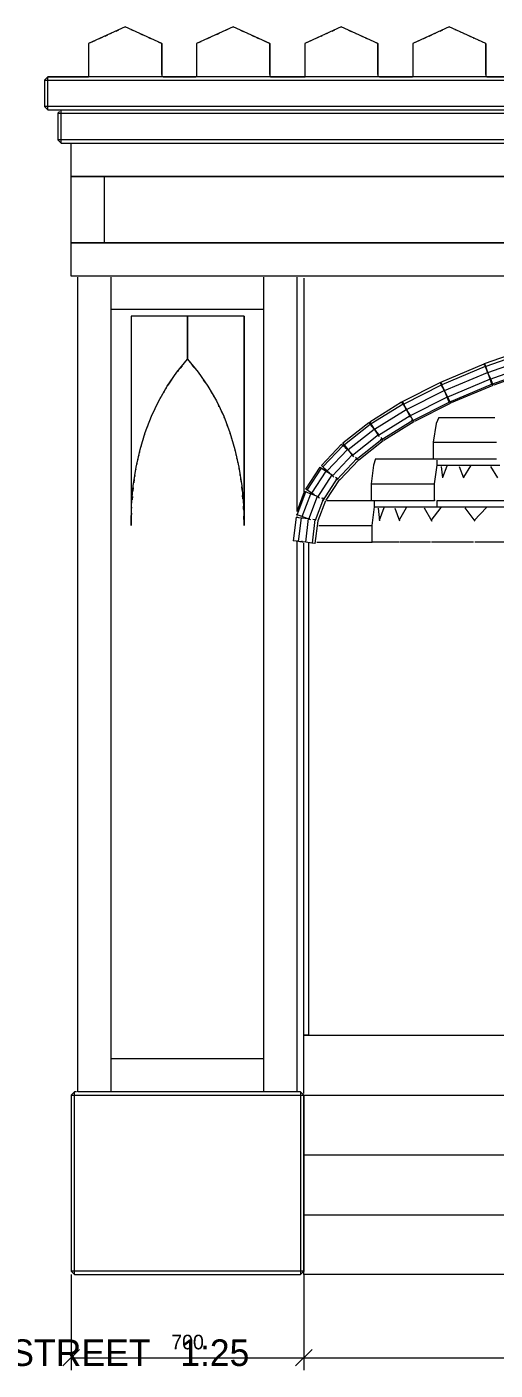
# Model space of a CAD drawing. Header units: metres. Extents: x 10 to 831, y 10 to 584.
# Drawn here: x 96.7 to 153, y 252.5 to 414.2 of the extents above; entities that cross this region are included whole.
import ezdxf
from ezdxf.enums import TextEntityAlignment as Align

# ---------------------------------------------------------------- set-up
doc = ezdxf.new("R2010")
doc.units = ezdxf.units.M
for name, color, linetype, lineweight in [('DIM', 1, 'Continuous', 13), ('TXT', 7, 'Continuous', 18), ('VIS', 8, 'Continuous', 13)]:
    doc.layers.add(name, color=color, linetype=linetype, lineweight=lineweight)

msp = doc.modelspace()

# ---------------------------------------------------------------- linework, layer by layer
at = {"layer": 'DIM'}
for p, q in [((102, 264), (102, 252.5)), ((130, 264), (130, 252.5)), ((130, 264), (130, 252.5)), ((101, 253), (103, 255)), ((102, 254), (130, 254)), ((129, 253), (131, 255)), ((129, 253), (131, 255)), ((130, 254), (230, 254))]:
    msp.add_line(p, q, dxfattribs=at)
at = {"layer": 'VIS'}
for p, q in [((108.5, 414.16), (104.1, 412.16)), ((112.9, 412.16), (108.5, 414.16)), ((108.5, 414.16), (108.61, 414.11)), ((108.5, 414.16), (108.5, 414.16)), ((109.16, 413.86), (109.49, 413.71)), ((121.5, 414.16), (117.1, 412.16)), ((120.62, 413.76), (120.95, 413.91)), ((121.5, 414.16), (121.61, 414.11)), ((125.9, 412.16), (121.5, 414.16)), ((121.5, 414.16), (121.5, 414.16)), ((134.5, 414.16), (130.1, 412.16)), ((134.5, 414.16), (134.61, 414.11)), ((138.9, 412.16), (134.5, 414.16)), ((134.5, 414.16), (134.5, 414.16)), ((147.5, 414.16), (143.1, 412.16)), ((147.5, 414.16), (147.61, 414.11)), ((151.9, 412.16), (147.5, 414.16)), ((147.5, 414.16), (147.5, 414.16)), ((148.16, 413.86), (148.27, 413.81)), ((104.32, 412.26), (104.87, 412.51)), ((105.42, 412.76), (105.75, 412.91)), ((106.08, 413.06), (106.41, 413.21)), ((106.74, 413.36), (106.85, 413.41)), ((107.4, 413.66), (107.73, 413.81)), ((110.26, 413.36), (110.59, 413.21)), ((111.36, 412.86), (111.69, 412.71)), ((112.46, 412.36), (112.9, 412.16)), ((117.32, 412.26), (117.65, 412.41)), ((118.42, 412.76), (118.75, 412.91)), ((119.52, 413.26), (119.85, 413.41)), ((122.38, 413.76), (122.71, 413.61)), ((123.26, 413.36), (123.37, 413.31)), ((123.7, 413.16), (124.03, 413.01)), ((124.36, 412.86), (124.69, 412.71)), ((125.24, 412.46), (125.9, 412.16)), ((130.32, 412.26), (130.87, 412.51)), ((131.42, 412.76), (131.75, 412.91)), ((132.08, 413.06), (132.19, 413.11)), ((132.74, 413.36), (132.85, 413.41)), ((133.4, 413.66), (133.73, 413.81)), ((135.38, 413.76), (135.71, 413.61)), ((136.26, 413.36), (136.37, 413.31)), ((136.92, 413.06), (137.03, 413.01)), ((137.36, 412.86), (137.69, 412.71)), ((138.24, 412.46), (138.9, 412.16)), ((143.32, 412.26), (143.87, 412.51)), ((144.42, 412.76), (144.75, 412.91)), ((145.08, 413.06), (145.41, 413.21)), ((145.74, 413.36), (145.85, 413.41)), ((146.4, 413.66), (146.73, 413.81)), ((148.82, 413.56), (148.93, 413.51)), ((149.26, 413.36), (149.37, 413.31)), ((149.92, 413.06), (150.03, 413.01)), ((150.36, 412.86), (150.47, 412.81)), ((151.02, 412.56), (151.13, 412.51)), ((151.46, 412.36), (151.57, 412.31)), ((104.1, 412.16), (104.1, 408.2848)), ((112.9, 408.41), (112.9, 412.16)), ((112.9, 412.16), (112.9, 408.2848)), ((112.9, 412.16), (112.9, 412.16)), ((117.1, 412.16), (117.1, 408.2848)), ((125.9, 412.16), (125.9, 408.2848)), ((125.9, 408.41), (125.9, 412.16)), ((125.9, 412.16), (125.9, 412.16)), ((130.1, 412.16), (130.1, 408.2848)), ((138.9, 412.16), (138.9, 408.2848)), ((138.9, 408.41), (138.9, 412.16)), ((138.9, 412.16), (138.9, 412.16)), ((143.1, 412.16), (143.1, 408.2848)), ((151.9, 412.16), (151.9, 408.2848)), ((151.9, 408.41), (151.9, 412.16)), ((151.9, 412.16), (151.9, 412.16)), ((99.2, 408.16), (98.8, 407.76)), ((98.8, 407.76), (99.2, 407.76)), ((98.8, 407.76), (98.8, 404.56)), ((99.2, 407.76), (99.2, 408.16)), ((99.2, 408.16), (99.2, 408.06)), ((260.8, 408.16), (99.2, 408.16)), ((99.2, 408.16), (99.2, 408.16)), ((99.2, 408.16), (99.2, 408.16)), ((99.2, 408.16), (104.1004, 408.16)), ((99.2, 407.76), (260.8, 407.76)), ((99.2, 404.56), (99.2, 407.76)), ((113.0652, 408.16), (117.0096, 408.16)), ((125.974, 408.16), (130.1572, 408.16)), ((139.122, 408.16), (143.0664, 408.16)), ((152.0308, 408.16), (156.214, 408.16)), ((99.2, 404.56), (98.8, 404.56)), ((98.8, 404.56), (99.2, 404.16)), ((98.8, 404.56), (98.8, 404.56)), ((99.2, 404.16), (99.2, 404.56)), ((260.8, 404.56), (99.2, 404.56)), ((99.2, 404.16), (260.8, 404.16)), ((100.6, 403.96), (100.4, 403.76)), ((100.4, 403.76), (100.8, 403.76)), ((100.4, 403.76), (100.4, 400.56)), ((100.8, 403.76), (100.8, 404.06)), ((100.8, 403.76), (259.2, 403.76)), ((100.8, 400.56), (100.8, 403.76)), ((100.8, 400.56), (100.4, 400.56)), ((100.4, 400.56), (100.8, 400.16)), ((100.4, 400.56), (100.4, 400.56)), ((100.8, 400.16), (100.8, 400.56)), ((259.2, 400.56), (100.8, 400.56)), ((100.8, 400.16), (259.2, 400.16)), ((102, 396.16), (102, 400.0352)), ((258, 396.16), (102, 396.16)), ((102, 396.16), (102, 396.16)), ((102, 396.16), (106, 396.16)), ((102, 388.16), (102, 396.16)), ((106, 396.16), (254, 396.16)), ((106, 388.16), (106, 396.16)), ((106, 396.16), (106, 396.16)), ((106, 388.16), (106, 396.16)), ((102, 388.16), (258, 388.16)), ((102, 384.16), (102, 388.16)), ((106, 388.16), (102, 388.16)), ((102, 388.16), (102, 388.16)), ((254, 388.16), (106, 388.16)), ((106, 388.16), (106, 388.16)), ((258, 384.16), (102, 384.16)), ((102, 384.16), (102, 384.16)), ((102.8, 286), (102.8, 384.04)), ((106.8, 286), (106.8, 384.04)), ((106.8, 380.16), (106.8, 384.0352)), ((125.2, 286), (125.2, 384.04)), ((125.2, 380.16), (125.2, 384.0352)), ((129.2, 356.08), (129.2, 384.04)), ((129.2, 356.08), (129.2, 384.04)), ((129.2, 355.84), (129.2, 384.04)), ((129.2, 356.08), (129.2, 384.04)), ((130, 383.9192), (130, 358.0548)), ((125.2, 380.16), (106.8, 380.16)), ((106.8, 380.16), (106.8, 380.16)), ((106.8, 290.2404), (106.8, 380.0396)), ((109.2, 379.36), (109.2, 354.16)), ((116, 379.36), (109.2, 379.36)), ((116, 374.16), (116, 379.36)), ((122.8, 379.36), (116, 379.36)), ((116, 379.36), (116, 374.16)), ((122.8, 379.36), (122.8, 354.16)), ((122.8, 354.16), (122.8, 379.36)), ((122.8, 379.36), (122.8, 379.36)), ((151.7568, 373.6284), (157.6596, 375.7284)), ((157.7836, 375.38), (151.8808, 373.28)), ((114.708, 372.592), (116, 374.16)), ((115.6768, 373.768), (115.5964, 373.67)), ((116, 374.16), (117.292, 372.592)), ((116.3228, 373.768), (116.242, 373.866)), ((116.8076, 373.18), (116.5652, 373.474)), ((146.474, 371.4084), (151.6824, 373.6016)), ((151.6824, 373.6016), (151.8228, 373.2688)), ((151.7044, 373.5492), (151.6824, 373.6016)), ((151.7548, 373.4304), (151.6824, 373.6016)), ((151.8808, 373.28), (151.7568, 373.6284)), ((151.7568, 373.6284), (151.7836, 373.5528)), ((152.1348, 372.5652), (158.0376, 374.6652)), ((152.4228, 371.7564), (158.3256, 373.8564)), ((113.552, 370.928), (114.708, 372.592)), ((114.8696, 372.788), (114.7888, 372.69)), ((115.354, 373.376), (115.1116, 373.082)), ((117.1304, 372.788), (117.0496, 372.886)), ((117.292, 372.592), (118.448, 370.928)), ((117.4364, 372.384), (117.3644, 372.488)), ((151.8228, 373.2688), (146.6144, 371.0756)), ((146.9072, 370.3804), (152.1152, 372.5736)), ((151.8228, 373.2688), (152.1152, 372.5736)), ((152.1348, 372.5652), (151.8808, 373.28)), ((151.9712, 372.9164), (151.9352, 373.002)), ((152.1152, 372.5736), (152.0792, 372.6592)), ((152.2008, 372.3804), (152.0896, 372.6924)), ((152.1152, 372.5736), (152.4488, 371.7816)), ((152.4228, 371.7564), (152.1348, 372.5652)), ((152.4228, 371.7564), (152.3856, 371.8604)), ((152.6336, 371.1632), (158.5364, 373.2632)), ((152.9148, 371.0924), (158.5904, 373.1116)), ((112.532, 369.168), (113.552, 370.928)), ((113.1696, 370.268), (113.1056, 370.158)), ((113.4244, 370.708), (113.3608, 370.598)), ((114.13, 371.76), (113.6244, 371.032)), ((118.1588, 371.344), (117.9424, 371.656)), ((118.448, 370.928), (119.468, 369.168)), ((118.5756, 370.708), (118.5116, 370.818)), ((118.958, 370.048), (118.7668, 370.378)), ((141.8704, 369.0828), (146.3844, 371.3692)), ((146.5416, 371.0588), (142.028, 368.772)), ((142.3656, 368.1052), (146.8796, 370.392)), ((146.3844, 371.3692), (146.5416, 371.0588)), ((146.412, 371.3148), (146.3844, 371.3692)), ((146.6144, 371.0756), (146.474, 371.4084)), ((146.474, 371.4084), (146.4852, 371.382)), ((146.474, 371.4084), (146.5824, 371.1512)), ((146.5416, 371.0588), (146.8796, 370.392)), ((146.9072, 370.3804), (146.6144, 371.0756)), ((146.6908, 370.8944), (146.7988, 370.6372)), ((146.8796, 370.392), (147.2684, 369.624)), ((146.8904, 370.42), (146.9256, 370.3368)), ((147.2408, 369.5884), (146.9072, 370.3804)), ((146.964, 370.2248), (146.9144, 370.3228)), ((147.2408, 369.5884), (152.4488, 371.7816)), ((147.4876, 369.002), (152.696, 371.1952)), ((147.78, 368.9404), (152.762, 371.0384)), ((152.6336, 371.1632), (152.4228, 371.7564)), ((152.4488, 371.7816), (152.696, 371.1952)), ((152.6516, 371.1128), (152.6336, 371.1632)), ((152.696, 371.1952), (152.6528, 371.2976)), ((152.696, 371.1952), (152.7068, 371.1692)), ((152.762, 371.0384), (152.7192, 371.1396)), ((152.762, 371.0384), (152.7384, 371.094)), ((152.74, 371.0908), (152.762, 371.0384)), ((111.648, 367.312), (112.532, 369.168)), ((112.3108, 368.704), (112.1452, 368.356)), ((112.7868, 369.608), (112.7232, 369.498)), ((119.2128, 369.608), (119.1492, 369.718)), ((119.468, 369.168), (120.352, 367.312)), ((119.7996, 368.472), (119.7444, 368.588)), ((137.9424, 366.6448), (141.7616, 369.0248)), ((141.9356, 368.746), (138.116, 366.366)), ((141.7616, 369.0248), (141.9356, 368.746)), ((141.7976, 368.9668), (141.7616, 369.0248)), ((141.8556, 368.874), (141.7616, 369.0248)), ((142.028, 368.772), (141.8704, 369.0828)), ((141.8704, 369.0828), (141.8844, 369.0552)), ((141.8704, 369.0828), (142.0768, 368.6756)), ((141.9688, 368.8888), (141.8704, 369.0828)), ((141.9356, 368.746), (142.3248, 368.1208)), ((142.3656, 368.1052), (142.028, 368.772)), ((142.7548, 367.3372), (147.2684, 369.624)), ((143.0464, 366.7612), (147.5604, 369.048)), ((143.3444, 366.7064), (147.6432, 368.884)), ((147.4876, 369.002), (147.2408, 369.5884)), ((147.2684, 369.624), (147.5604, 369.048)), ((147.5096, 368.9496), (147.4876, 369.002)), ((147.5604, 369.048), (147.5108, 369.146)), ((147.5604, 369.048), (147.574, 369.0208)), ((147.6432, 368.884), (147.5944, 368.9808)), ((147.6156, 368.9388), (147.6432, 368.884)), ((147.6432, 368.884), (147.6172, 368.936)), ((110.9, 365.36), (111.648, 367.312)), ((111.5544, 367.068), (111.5076, 366.946)), ((111.7584, 367.544), (111.7032, 367.428)), ((120.2416, 367.544), (120.0756, 367.892)), ((120.352, 367.312), (121.1, 365.36)), ((120.4456, 367.068), (120.3988, 367.19)), ((138.5056, 365.7408), (142.3248, 368.1208)), ((138.9616, 365.0088), (142.7812, 367.3888)), ((142.1372, 368.4224), (142.09, 368.4976)), ((142.1432, 368.4124), (142.3712, 368.0468)), ((142.2636, 368.3068), (142.2144, 368.404)), ((142.3248, 368.1208), (142.278, 368.1964)), ((142.3248, 368.1208), (142.7812, 367.3888)), ((142.7548, 367.3372), (142.3656, 368.1052)), ((142.46, 367.9192), (142.4108, 368.016)), ((142.7548, 367.3372), (142.7056, 367.4344)), ((142.852, 367.1452), (142.7548, 367.3372)), ((142.7812, 367.3888), (143.13, 366.8288)), ((146.2352, 367.16), (145.9312, 366.41)), ((146.2352, 367.16), (152.9996, 367.16)), ((110.288, 363.312), (110.9, 365.36)), ((111.1804, 366.092), (111.1336, 365.97)), ((120.8196, 366.092), (120.7728, 366.214)), ((121.1, 365.36), (121.712, 363.312)), ((134.6872, 364.0836), (137.8124, 366.5572)), ((137.9968, 366.324), (134.8716, 363.8504)), ((135.3176, 363.2872), (138.4424, 365.7608)), ((137.8124, 366.5572), (137.9968, 366.324)), ((138.116, 366.366), (137.9424, 366.6448)), ((137.9424, 366.6448), (137.9964, 366.558)), ((137.9968, 366.324), (138.4424, 365.7608)), ((138.0716, 366.2296), (138.0068, 366.3112)), ((138.5056, 365.7408), (138.116, 366.366)), ((138.2652, 365.9848), (138.5204, 365.6624)), ((138.4424, 365.7608), (138.9792, 365.0828)), ((138.9616, 365.0088), (138.5056, 365.7408)), ((138.506, 365.74), (138.6428, 365.5204)), ((138.59, 365.574), (138.5252, 365.656)), ((139.3108, 364.4488), (143.13, 366.8288)), ((139.6312, 364.4076), (143.2384, 366.6552)), ((143.0464, 366.7612), (142.9976, 366.8572)), ((143.074, 366.7068), (143.0464, 366.7612)), ((143.13, 366.8288), (143.148, 366.8)), ((143.2384, 366.6552), (143.2092, 366.7016)), ((145.9312, 366.41), (145.5444, 364.16)), ((110.4408, 363.824), (110.4028, 363.696)), ((110.6704, 364.592), (110.5556, 364.208)), ((110.8236, 365.104), (110.7852, 364.976)), ((121.1764, 365.104), (121.1384, 365.232)), ((121.3296, 364.592), (121.2912, 364.72)), ((121.5588, 363.824), (121.5208, 363.952)), ((132.1084, 361.3828), (134.5392, 363.9492)), ((132.3028, 361.1988), (134.7332, 363.7652)), ((134.5392, 363.9492), (134.7332, 363.7652)), ((134.5392, 363.9492), (134.7608, 363.7392)), ((134.8716, 363.8504), (134.6872, 364.0836)), ((134.6872, 364.0836), (134.7116, 364.0528)), ((134.7332, 363.7652), (135.2416, 363.284)), ((135.3176, 363.2872), (134.8716, 363.8504)), ((135.854, 362.6092), (138.9792, 365.0828)), ((136.2768, 362.0756), (139.4016, 364.5488)), ((136.6192, 362.0444), (139.5488, 364.3628)), ((138.9792, 365.0828), (138.9144, 365.1648)), ((139.078, 364.822), (138.9616, 365.0088)), ((138.9792, 365.0828), (139.0496, 364.9936)), ((139.3108, 364.4488), (139.2524, 364.542)), ((139.2608, 364.7268), (139.4016, 364.5488)), ((139.4016, 364.5488), (139.4264, 364.518)), ((139.5488, 364.3628), (139.484, 364.4448)), ((139.5488, 364.3628), (139.518, 364.402)), ((145.5444, 364.16), (145.5444, 362.16)), ((145.5444, 364.16), (153.17, 364.16)), ((109.812, 361.168), (110.288, 363.312)), ((110.0236, 362.1208), (109.9972, 362.0016)), ((110.1292, 362.5972), (110.1028, 362.4784)), ((110.2352, 363.0736), (110.2088, 362.9548)), ((121.712, 363.312), (122.188, 361.168)), ((121.7648, 363.0736), (121.7384, 363.1928)), ((121.8708, 362.5972), (121.844, 362.7164)), ((121.9764, 362.1208), (121.95, 362.24)), ((132.8112, 360.7172), (135.2416, 363.284)), ((133.4392, 360.1224), (135.87, 362.6888)), ((136.378, 362.2076), (133.9476, 359.6412)), ((134.9828, 363.5292), (135.2044, 363.3192)), ((135.206, 363.4284), (135.0112, 363.674)), ((135.2416, 363.284), (135.1832, 363.3392)), ((135.2416, 363.284), (135.87, 362.6888)), ((135.854, 362.6092), (135.3176, 363.2872)), ((135.4264, 363.1092), (135.5004, 363.0392)), ((135.548, 362.996), (135.5992, 362.9316)), ((135.854, 362.6092), (135.7892, 362.6912)), ((135.9948, 362.4316), (135.854, 362.6092)), ((135.87, 362.6888), (135.9548, 362.6088)), ((136.2768, 362.0756), (136.2064, 362.1644)), ((136.2088, 362.368), (136.378, 362.2076)), ((136.378, 362.2076), (136.3032, 362.2784)), ((136.378, 362.2076), (136.4104, 362.1772)), ((138.606, 362.16), (138.376, 361.41)), ((138.606, 362.16), (145.644, 362.16)), ((145.5444, 362.16), (145.5612, 362.16)), ((145.5444, 362.16), (153.17, 362.16)), ((109.472, 358.928), (109.812, 361.168)), ((109.7744, 360.9192), (109.7552, 360.7948)), ((109.9176, 361.6444), (109.8912, 361.5252)), ((122.082, 361.6444), (122.0556, 361.7636)), ((122.188, 361.168), (122.528, 358.928)), ((122.2256, 360.9192), (122.2068, 361.0436)), ((130.2192, 358.5232), (131.9552, 361.1832)), ((130.3952, 358.4084), (132.1312, 361.0684)), ((130.9508, 358.046), (132.6868, 360.706)), ((131.9552, 361.1832), (132.1312, 361.0684)), ((132.3028, 361.1988), (132.1084, 361.3828)), ((132.1084, 361.3828), (132.1408, 361.352)), ((132.1084, 361.3828), (132.1824, 361.3128)), ((132.1312, 361.0684), (132.6868, 360.706)), ((132.8112, 360.7172), (132.3028, 361.1988)), ((132.404, 361.1024), (132.626, 360.8924)), ((132.6436, 360.876), (132.5868, 360.9296)), ((132.6868, 360.706), (133.4096, 360.234)), ((132.6996, 360.6976), (132.7588, 360.6592)), ((133.0204, 360.5188), (132.8112, 360.7172)), ((132.848, 360.6824), (133.0696, 360.4724)), ((134.3152, 359.6408), (136.572, 362.024)), ((136.572, 362.024), (136.498, 362.094)), ((136.572, 362.024), (136.5396, 362.0548)), ((138.376, 361.41), (138.0836, 359.16)), ((145.7392, 359.16), (146.0316, 361.41)), ((146.0316, 361.41), (146.0444, 361.4516)), ((146.048, 361.36), (146.048, 362.0268)), ((153.592, 361.36), (146.048, 361.36)), ((146.048, 361.36), (146.06, 361.36)), ((146.512, 361.2492), (146.6896, 359.8832)), ((146.7208, 359.9636), (147.2448, 361.3296)), ((148.6928, 361.2492), (149.2164, 359.8832)), ((149.2668, 359.9636), (150.1104, 361.3296)), ((152.4432, 361.2492), (153.2868, 359.8832)), ((109.268, 356.592), (109.472, 358.928)), ((109.5852, 359.6748), (109.5288, 359.3012)), ((109.6608, 360.1724), (109.642, 360.048)), ((122.3392, 360.1724), (122.32, 360.2968)), ((122.4524, 359.4256), (122.3956, 359.7992)), ((122.528, 358.928), (122.732, 356.592)), ((131.6736, 357.574), (133.4096, 360.234)), ((134.024, 359.8332), (132.2876, 357.1732)), ((132.692, 357.2012), (134.2944, 359.6568)), ((133.0984, 360.4452), (133.0416, 360.4992)), ((133.0548, 360.466), (133.1136, 360.4272)), ((133.4392, 360.1224), (133.3348, 360.2216)), ((133.4392, 360.1224), (133.3824, 360.176)), ((133.4096, 360.234), (133.512, 360.1672)), ((133.6088, 359.962), (133.4392, 360.1224)), ((133.8192, 359.9668), (134.024, 359.8332)), ((133.9476, 359.6412), (133.8628, 359.7212)), ((134.024, 359.8332), (134.0688, 359.804)), ((134.2944, 359.6568), (134.2652, 359.6756)), ((138.0836, 359.16), (138.0836, 357.16)), ((138.0836, 359.16), (145.7392, 359.16)), ((145.7392, 357.16), (145.7392, 359.16)), ((109.3588, 357.6304), (109.3248, 357.2408)), ((109.4492, 358.6684), (109.4152, 358.2792)), ((122.5732, 358.4088), (122.5392, 358.7984)), ((122.664, 357.3708), (122.63, 357.76)), ((129.2012, 355.4404), (130.2428, 358.1936)), ((129.2212, 355.9572), (130.0896, 358.2516)), ((129.792, 355.2168), (130.8336, 357.97)), ((130.0896, 358.2516), (130.2428, 358.1936)), ((130.0896, 358.2516), (130.1752, 358.2192)), ((130.3376, 358.1576), (130.0896, 358.2516)), ((130.3952, 358.4084), (130.2192, 358.5232)), ((130.2192, 358.5232), (130.2644, 358.494)), ((130.2428, 358.1936), (130.8336, 357.97)), ((130.9508, 358.046), (130.3952, 358.4084)), ((130.5952, 354.9128), (131.6368, 357.6664)), ((130.8336, 357.97), (130.7716, 357.9936)), ((130.8336, 357.97), (131.6368, 357.6664)), ((131.1916, 357.8888), (130.9508, 358.046)), ((131.2, 357.8832), (131.1408, 357.9216)), ((131.302, 357.7928), (131.2148, 357.8256)), ((132.3452, 357.3984), (131.3468, 354.7596)), ((131.6736, 357.574), (131.5532, 357.6528)), ((131.6736, 357.574), (131.6144, 357.6128)), ((131.6368, 357.6664), (131.7548, 357.6216)), ((131.8784, 357.4404), (131.6736, 357.574)), ((132.1092, 357.4876), (132.3452, 357.3984)), ((132.3452, 357.3984), (132.2584, 357.4312)), ((132.3452, 357.3984), (132.4024, 357.3764)), ((109.2, 354.16), (109.268, 356.592)), ((109.2612, 356.3488), (109.2576, 356.2272)), ((122.732, 356.592), (122.8, 354.16)), ((122.7456, 356.1056), (122.7352, 356.4704)), ((131.7336, 354.7444), (132.6448, 357.1536)), ((132.2876, 357.1732), (132.1852, 357.24)), ((132.768, 357.16), (138.0856, 357.16)), ((138.0836, 357.16), (138.0972, 357.16)), ((138.0836, 357.16), (145.7392, 357.16)), ((138.2312, 354.16), (138.4956, 356.41)), ((138.4956, 356.41), (138.5072, 356.4516)), ((138.504, 356.36), (138.504, 357.0268)), ((146.048, 356.36), (138.504, 356.36)), ((138.504, 356.36), (138.5156, 356.36)), ((138.9308, 356.2492), (139.1104, 354.7224)), ((139.1148, 354.8028), (139.6468, 356.3296)), ((140.9628, 356.2492), (141.4948, 354.7224)), ((141.5548, 354.91), (142.3612, 356.3352)), ((144.4888, 356.26), (145.38, 354.6852)), ((145.3208, 354.76), (146.52, 356.3352)), ((145.8196, 357.16), (145.7392, 357.16)), ((146.048, 357.16), (146.7004, 357.16)), ((146.048, 356.36), (146.048, 357.16)), ((146.7004, 356.36), (146.048, 356.36)), ((146.7004, 357.16), (148.6324, 357.16)), ((148.6324, 356.36), (146.7004, 356.36)), ((148.6324, 357.16), (151.77, 357.16)), ((151.77, 356.36), (148.6324, 356.36)), ((149.3836, 356.26), (150.5828, 354.6852)), ((150.504, 354.76), (151.9652, 356.3352)), ((151.77, 357.16), (155.9924, 357.16)), ((155.9924, 356.36), (151.77, 356.36)), ((109.2, 354.16), (109.2, 354.16)), ((109.2204, 354.8896), (109.21, 354.5248)), ((109.2408, 355.6192), (109.2304, 355.2544)), ((122.7796, 354.8896), (122.7692, 355.2544)), ((122.8, 354.16), (122.7964, 354.2816)), ((122.8, 354.16), (122.8, 354.16)), ((128.764, 352.3108), (129.1112, 355.1576)), ((129.0656, 355.1632), (129.1112, 355.1576)), ((129.1112, 355.1576), (129.7208, 355.0832)), ((129.2012, 355.4404), (129.1244, 355.4692)), ((129.232, 355.1428), (129.1672, 355.1504)), ((129.2, 355.36), (129.2, 355.48)), ((129.2, 355.36), (129.2, 355.48)), ((129.2, 355.36), (129.2, 355.48)), ((129.2, 355.36), (129.2, 355.48)), ((129.792, 355.2168), (129.2012, 355.4404)), ((129.42, 355.3576), (129.234, 355.428)), ((129.3728, 355.1256), (129.8716, 355.0648)), ((129.3736, 352.2364), (129.7208, 355.0832)), ((129.792, 355.2168), (129.606, 355.2872)), ((129.7208, 355.0832), (130.5696, 354.9796)), ((130.5952, 354.9128), (129.792, 355.2168)), ((130.234, 355.0496), (130.0532, 355.118)), ((130.2224, 352.1328), (130.5696, 354.9796)), ((130.5952, 354.9128), (130.5348, 354.9356)), ((130.5696, 354.9796), (130.6968, 354.964)), ((130.8312, 354.8236), (130.5952, 354.9128)), ((131.3336, 354.8864), (130.9864, 352.0396)), ((131.0788, 354.9176), (131.3336, 354.8864)), ((131.3336, 354.8864), (131.398, 354.8784)), ((131.3732, 351.9924), (131.7048, 354.7096)), ((131.8008, 354.16), (138.2312, 354.16)), ((138.2312, 352.16), (138.2312, 354.16)), ((128.764, 352.3108), (128.6952, 352.3192)), ((129.3736, 352.2364), (128.764, 352.3108)), ((129.2, 286.24), (129.2, 352.36)), ((129.2, 286.24), (129.2, 352.36)), ((129.2, 286), (129.2, 352.36)), ((129.2, 286.24), (129.2, 352.36)), ((130.2224, 352.1328), (129.3736, 352.2364)), ((129.5228, 352.218), (129.7776, 352.1872)), ((129.7776, 352.1872), (129.7932, 352.3164)), ((129.7776, 352.1872), (129.9188, 352.17)), ((129.9768, 352.1628), (129.7776, 352.1872)), ((130, 292.8), (130, 352.04)), ((130.9864, 352.0396), (130.2224, 352.1328)), ((130.9744, 352.0412), (130.4756, 352.102)), ((130.6, 292.8), (130.6, 352.04)), ((130.6, 292.8), (130.6, 352.04)), ((131.3732, 351.9924), (130.9864, 352.0396)), ((131.3732, 351.9924), (131.2736, 352.0048)), ((131.5536, 352.16), (138.2312, 352.16)), ((139.082, 352.16), (138.2312, 352.16)), ((141.4176, 352.16), (139.13, 352.16)), ((145.2336, 352.16), (141.5188, 352.16)), ((150.3996, 352.16), (145.3736, 352.16)), ((156.6928, 352.16), (150.5688, 352.16)), ((130.6, 292.8), (130, 292.8)), ((130, 292.8), (130, 292.8)), ((130, 292.8), (230, 292.8)), ((130, 285.7816), (130, 292.8)), ((130.6, 292.8), (130.6, 292.8)), ((106.8, 290), (125.2, 290)), ((106.8, 286), (106.8, 290)), ((125.2, 290), (125.2, 290)), ((125.2, 286), (125.2, 290)), ((102.4, 286), (102, 285.6)), ((102, 285.6), (102.4, 285.6)), ((102, 285.6), (102, 264.4)), ((102.4, 285.6), (102.4, 286)), ((102.4, 286), (102.4, 286)), ((102.6408, 286), (102.4, 286)), ((102.4, 285.6), (129.6, 285.6)), ((102.4, 264.4), (102.4, 285.6)), ((106.8, 286), (102.8, 286)), ((102.8, 286), (102.8, 286)), ((125.2, 286), (106.8, 286)), ((106.8, 286), (106.8, 286)), ((129.2, 286), (125.2, 286)), ((125.2, 286), (125.2, 286)), ((129.2, 286), (129.2, 286)), ((129.6, 286), (129.2388, 286)), ((129.6, 286), (129.6, 285.6)), ((130, 285.6), (129.6, 286)), ((129.6, 285.6), (130, 285.6)), ((129.6, 285.6), (129.6, 264.4)), ((130, 285.6), (129.9, 285.6)), ((130, 285.6), (130, 285.6)), ((130, 264.4), (130, 285.6)), ((130, 285.6), (130, 264.4)), ((130, 285.6), (229.88, 285.6)), ((130, 278.5616), (130, 285.6)), ((130, 278.4), (230, 278.4)), ((130, 271.322), (130, 278.4)), ((130, 271.2), (230, 271.2)), ((130, 264), (130, 271.2)), ((102.4, 264.4), (102, 264.4)), ((102, 264.4), (102.4, 264)), ((102, 264.4), (102, 264.4)), ((102.4, 264), (102.4, 264.4)), ((129.6, 264.4), (102.4, 264.4)), ((102.4, 264), (129.6, 264)), ((129.6, 264), (130, 264.4)), ((130, 264.4), (129.6, 264.4)), ((129.6, 264.4), (129.6, 264)), ((129.6, 264), (129.6, 264)), ((130, 264.4), (129.9, 264.3)), ((130, 264.4), (130, 264.4)), ((230, 264), (130, 264)), ((130, 264), (130, 264))]:
    msp.add_line(p, q, dxfattribs=at)

# ---------------------------------------------------------------- texts
at = {"layer": 'DIM'}
msp.add_text('700', height=1.76, dxfattribs=at).set_placement((116, 255), align=Align.CENTER)
at = {"layer": 'TXT'}
msp.add_text('FRONT ELEVATION FROM THE STREET   1:25', height=3.2, dxfattribs=at).set_placement((30, 253))

doc.saveas('drawing.dxf')
